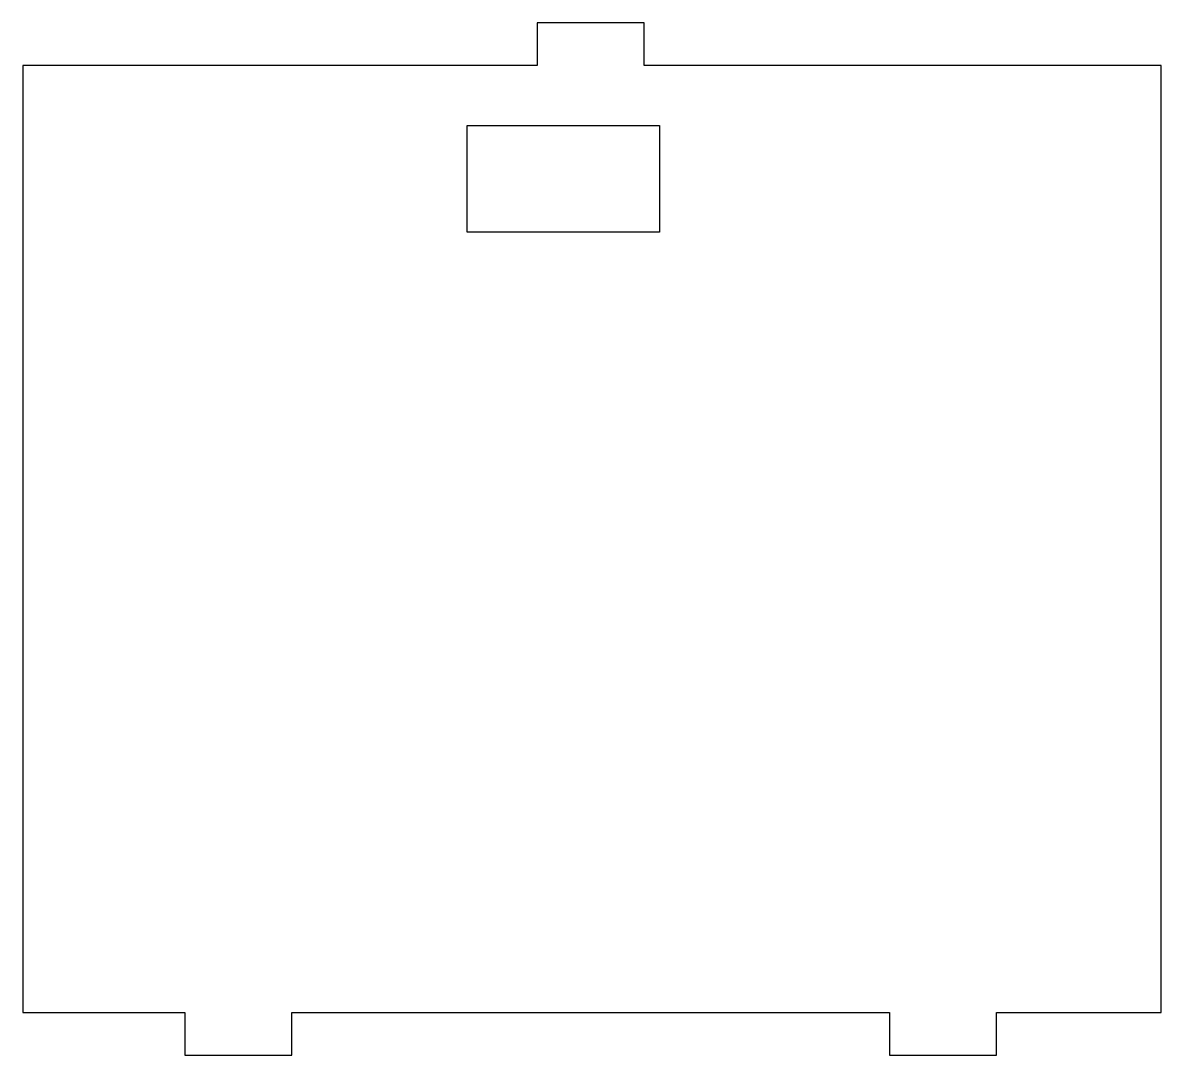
# Model space of a CAD drawing. Header units: millimetres. Extents: x 67.6 to 120.8, y 0 to 48.3.
import ezdxf

# ---------------------------------------------------------------- set-up
doc = ezdxf.new("R2010")
doc.units = ezdxf.units.MM
doc.layers.get('0').update_dxf_attribs({"linetype": 'CONTINUOUS'})

msp = doc.modelspace()

# ---------------------------------------------------------------- linework, layer by layer
for points in [[(120.831, 46.3), (96.638, 46.3), (96.638, 48.3), (91.638, 48.3), (91.638, 46.3), (67.571, 46.3), (67.571, 2), (75.154, 2), (75.154, 0), (80.154, 0), (80.154, 2), (108.121, 2), (108.121, 0), (113.121, 0), (113.121, 2), (120.831, 2)], [(88.36, 43.5), (97.36, 43.5), (97.36, 38.5), (88.36, 38.5)]]:
    msp.add_lwpolyline(points, close=True)

doc.saveas('drawing.dxf')
